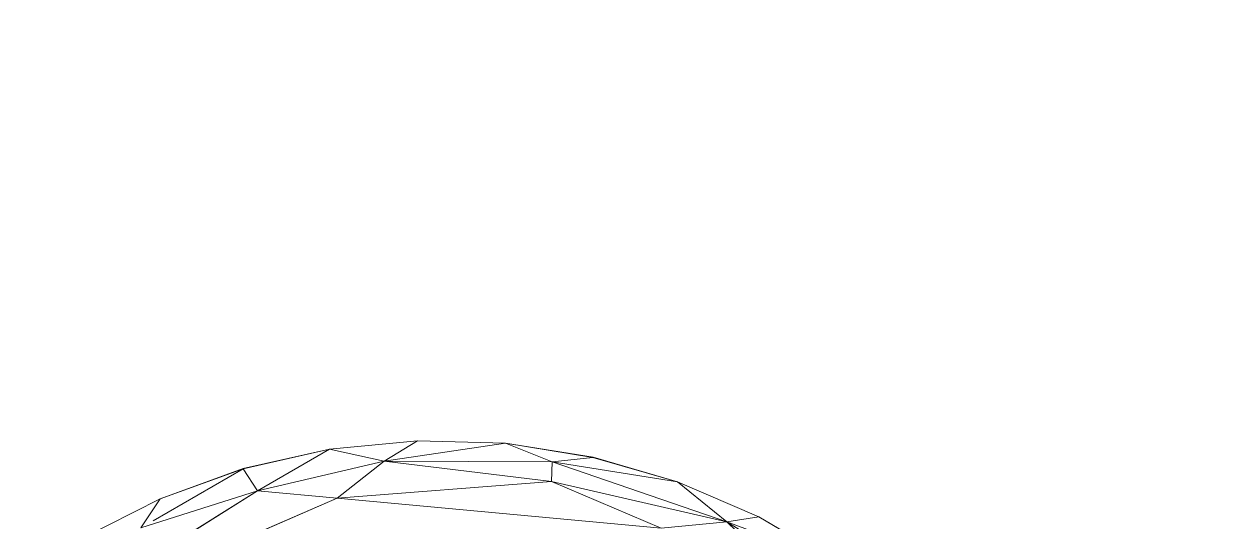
# Model space of a CAD drawing. Header units: inches. Extents: x -1767 to 184, y -1065 to 157.
# Drawn here: x -776.946 to -773.976, y -218.528 to -217.302 of the extents above; entities that cross this region are included whole.
import ezdxf

# ---------------------------------------------------------------- set-up
doc = ezdxf.new("R2010")
doc.units = ezdxf.units.IN
doc.header["$MEASUREMENT"] = 0
for name, color, linetype, lineweight in [('A-DETL-GENF', 92, 'Continuous', 9), ('E-LITE-EQPM', 33, 'Continuous', 9), ('G-IMPT', 8, 'Continuous', 9)]:
    doc.layers.add(name, color=color, linetype=linetype, lineweight=lineweight)

# ---------------------------------------------------------------- blocks, each defined once
blk = doc.blocks.new('flos_pendant16 - flos_pendant - 3D View - _3D__dwg_FLOS_AIM_Pendant_Lamps_dwg-2425-_3D_-V18-FIRST FLOOR')
at = {"layer": 'G-IMPT'}
for p, q in [((-2.7383, -2.5706), (-1.9932, -3.4256)), ((-1.9932, -3.4256), (-2.7521, -2.8538)), ((-2.5953, -3.137), (-2.1802, -3.4366)), ((-2.5953, -3.137), (-1.9932, -3.4256)), ((-2.1802, -3.4366), (-1.9932, -3.4256)), ((-1.7321, -3.6841), (-2.1802, -3.4366)), ((-1.7321, -3.6841), (-1.9932, -3.4256)), ((-1.0062, -3.7556), (-1.9932, -3.4256)), ((-1.6111, -3.4256), (-1.9932, -3.4256)), ((-1.9932, -3.4256), (-1.02, -3.8683)), ((-1.9932, -3.4256), (-1.02, -3.8683)), ((0.2392, -3.7775), (-1.6111, -3.4256)), ((-1.0062, -3.7556), (-1.6111, -3.4256)), ((-1.6111, -3.4256), (0.2392, -3.7775)), ((0.2392, -3.7775), (1.3434, -3.418)), ((1.5545, -3.4319), (0.6928, -3.8628)), ((-1.7321, -3.6841), (-1.2592, -3.871)), ((-1.7321, -3.6841), (-1.2564, -3.871)), ((-1.7321, -3.6841), (-1.02, -3.8683)), ((1.7348, -3.6841), (1.2592, -3.871)), ((-1.0062, -3.7556), (-1.02, -3.8683)), ((0.2392, -3.7775), (-1.0062, -3.7556)), ((-0.0522, -3.9645), (-1.0062, -3.7556)), ((0.6928, -3.8628), (1.3857, -3.7143)), ((0.7643, -3.9975), (1.3118, -3.748)), ((1.2592, -3.871), (1.3857, -3.7143)), ((0.2392, -3.7775), (-0.0522, -3.9645)), ((0.2392, -3.7775), (0.6928, -3.8628)), ((-1.2592, -3.871), (-0.7616, -4.0002)), ((-1.2564, -3.871), (-1.02, -3.8683)), ((-1.2564, -3.871), (-1.02, -3.8683)), ((-1.2564, -3.871), (-0.7616, -4.0002)), ((-1.2564, -3.871), (-0.7616, -4.0002)), ((-0.7616, -4.0002), (-1.02, -3.8683)), ((-0.0522, -3.9645), (-1.02, -3.8683)), ((-0.0522, -3.9645), (0.6928, -3.8628)), ((0.2557, -4.0635), (0.6928, -3.8628)), ((0.7643, -3.9975), (0.6928, -3.8628)), ((0.7643, -4.0002), (1.2592, -3.871)), ((1.2592, -3.871), (0.7643, -3.9975)), ((1.2592, -3.871), (0.7643, -3.9975)), ((-0.7616, -4.0002), (-0.0522, -3.9645)), ((-0.7616, -4.0002), (-0.0522, -3.9645)), ((-0.2557, -4.0635), (-0.0522, -3.9645)), ((0.2557, -4.0635), (-0.0522, -3.9645)), ((-0.2557, -4.0635), (-0.7616, -4.0002)), ((-0.7616, -4.0002), (-0.2557, -4.0635)), ((0.2557, -4.0635), (0.7643, -3.9975)), ((0.7643, -4.0002), (0.2557, -4.0635)), ((0.2557, -4.0635), (-0.2557, -4.0635))]:
    blk.add_line(p, q, dxfattribs=at)
at = {"layer": 'G-IMPT', "flags": 128}
for points in [[(-2.1802, -3.4366), (-1.9932, -3.4256), (-2.7383, -2.5706)], [(-2.5953, -3.137), (-2.1802, -3.4366), (-1.7321, -3.6841), (-1.2564, -3.871), (-0.7616, -4.0002), (-1.02, -3.8683), (-1.0062, -3.7556)], [(-1.6111, -3.4256), (-1.9932, -3.4256), (-1.0062, -3.7556)], [(-1.9932, -3.4256), (-1.7321, -3.6841), (-1.02, -3.8683)], [(1.3434, -3.418), (0.2392, -3.7775), (-1.0062, -3.7556), (-1.6111, -3.4256)], [(1.3857, -3.7143), (0.6928, -3.8628), (1.5545, -3.4319)], [(1.2592, -3.871), (1.7348, -3.6841), (1.9086, -3.5449)], [(-1.02, -3.8683), (-0.0522, -3.9645), (0.6928, -3.8628), (0.7643, -3.9975), (1.3118, -3.748)], [(-1.0062, -3.7556), (-0.0522, -3.9645), (0.2392, -3.7775), (0.6928, -3.8628), (0.2557, -4.0635), (-0.2557, -4.0635), (-0.0522, -3.9645), (0.2557, -4.0635)], [(0.2557, -4.0635), (0.7643, -3.9975), (1.2592, -3.871), (1.3857, -3.7143)], [(-1.2564, -3.871), (-0.7616, -4.0002), (-1.2592, -3.871)]]:
    blk.add_lwpolyline(points, dxfattribs=at)
blk = doc.blocks.new('flos_pendant16 - flos_pendant - 3D View - _3D__dwg-V19-FIRST FLOOR')
at = {"xscale": 0.426201584994806, "yscale": 0.426201584994806, "zscale": 0.426201584994806}
blk.add_blockref('flos_pendant16 - flos_pendant - 3D View - _3D__dwg_FLOS_AIM_Pendant_Lamps_dwg-2425-_3D_-V18-FIRST FLOOR', (0.7054, -0.3763), dxfattribs=at)
blk = doc.blocks.new('flos_pendant16 - flos_pendant16 2-V20-FIRST FLOOR')
blk.add_blockref('flos_pendant16 - flos_pendant - 3D View - _3D__dwg-V19-FIRST FLOOR', (0, 0))

msp = doc.modelspace()

# ---------------------------------------------------------------- hatches: boundary and pattern name
at = {"layer": 'A-DETL-GENF'}
h = msp.add_hatch(dxfattribs=at)
h.set_pattern_fill('FP1_12', style=0, pattern_type=2)
h.set_pattern_definition([(0, (0, 0), (0, 6), [])])
h.paths.add_polyline_path([(-850.187, -314.9479), (-830.0626, -314.9479), (-830.0626, -299.7935), (-556.7791, -299.7935), (-556.7791, -106.8365), (-967.9152, -51.6245), (-967.9152, -314.9479), (-962.3651, -314.9479), (-962.3651, -308.8001), (-932.3651, -308.8001), (-932.3651, -314.9479), (-853.937, -314.9479)], flags=0)
h.paths.add_polyline_path([(-751.7044, -218.2571), (-751.7044, -218.257), (-751.6517, -218.2502)], flags=0)
h.paths.add_polyline_path([(-801.0716, -213.4245), (-801.0716, -213.4244), (-801.0102, -213.4245)], flags=0)

# ---------------------------------------------------------------- block references
at = {"layer": 'E-LITE-EQPM', "rotation": 185.4644837373745}
msp.add_blockref('flos_pendant16 - flos_pendant16 2-V20-FIRST FLOOR', (-775.181, -220.3702), dxfattribs=at)

doc.saveas('drawing.dxf')
